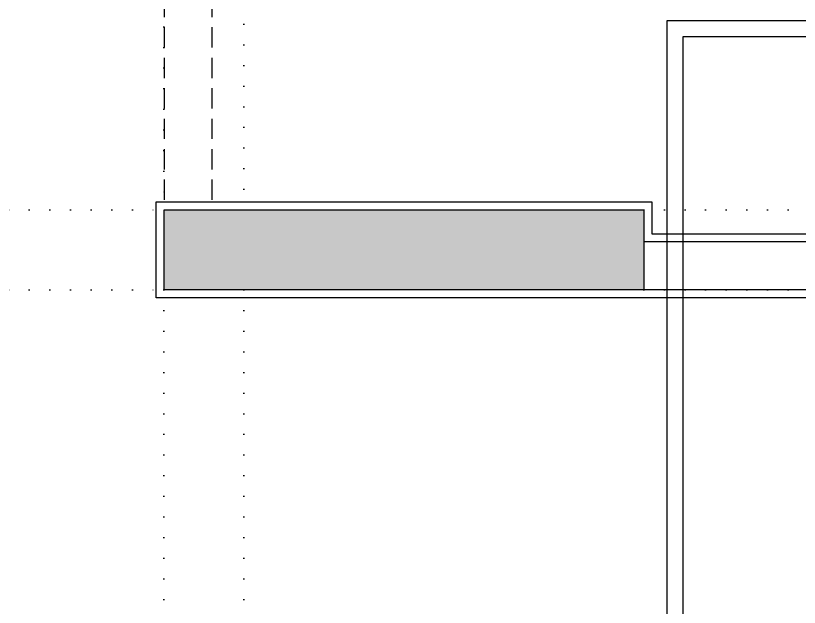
# Model space of a CAD drawing. Header units: inches. Extents: x 21 to 38546, y 13 to 15001.
# Drawn here: x 5295.4 to 5540.3, y 1537.8 to 1722.8 of the extents above; entities that cross this region are included whole.
import ezdxf

# ---------------------------------------------------------------- set-up
doc = ezdxf.new("R2010")
doc.units = ezdxf.units.IN
doc.header["$MEASUREMENT"] = 0
doc.linetypes.add('DOT', pattern=[6.35, 0, -6.35])
doc.linetypes.add('HIDDEN', pattern=[9.525, 6.35, -3.175])
doc.layers.add('pex_boru_dönüş', color=5, linetype='Continuous')
doc.layers.add('pex_boru_gidiş', color=1, linetype='Continuous')
for name, color, linetype, lineweight in [('Z_MİM_-KM-BEAM-RAY', 8, 'DOT', 25), ('Z_MİM_-KM-PATTERN-STRC', 8, 'Continuous', 25), ('Z_MİM_-KM-STRC-CONCRETE', 8, 'Continuous', 25), ('Z_MİM_-KM-WALL-PL', 8, 'Continuous', 25), ('Z_MİM_-KM-WALL-PLASTER', 8, 'Continuous', 25), ('Z_MİM_-KM-WALL-RAY', 8, 'HIDDEN', 25)]:
    doc.layers.add(name, color=color, linetype=linetype, lineweight=lineweight)

# ---------------------------------------------------------------- blocks, each defined once
blk = doc.blocks.new('-KM_Kolon_ZK')
at = {"layer": 'Z_MİM_-KM-PATTERN-STRC'}
blk.add_hatch(color=256, dxfattribs=at).paths.add_polyline_path([(2010, 680), (2160, 680), (2160, 655), (2010, 655)], flags=0)
at = {"layer": 'Z_MİM_-KM-STRC-CONCRETE'}
blk.add_lwpolyline([(2010, 680), (2160, 680), (2160, 655), (2010, 655)], close=True, dxfattribs=at)
blk = doc.blocks.new('-KM_Kiriş İzi_ZK')
at = {"layer": 'Z_MİM_-KM-BEAM-RAY'}
for p, q in [((2010, 905), (2010, 680)), ((2035, 880), (2035, 680)), ((1310, 680), (2010, 680)), ((2160, 680), (2665, 680)), ((1310, 655), (2010, 655)), ((2010, 655), (2010, 370)), ((2035, 655), (2035, 370)), ((2160, 655), (2665, 655))]:
    blk.add_line(p, q, dxfattribs=at)

msp = doc.modelspace()

# ---------------------------------------------------------------- linework, layer by layer
at = {"layer": 'pex_boru_dönüş'}
msp.add_lwpolyline([(6327.98, 1648.13), (6327.98, 1721.23), (5498.88, 1721.23), (5498.88, 1014.26), (5386.53, 1014.26), (5386.53, 1089.78)], dxfattribs=at)
at = {"layer": 'pex_boru_gidiş'}
msp.add_lwpolyline([(6322.98, 1655.13), (6322.98, 1716.23), (5503.88, 1716.23), (5503.88, 1014.26), (5386.53, 1014.26), (5386.53, 1084.78)], dxfattribs=at)
at = {"layer": 'Z_MİM_-KM-WALL-PL'}
for points in [[(5746.76, 1652.08), (5491.76, 1652.08)], [(5746.76, 1637.08), (5491.76, 1637.08)]]:
    msp.add_lwpolyline(points, dxfattribs=at)
at = {"layer": 'Z_MİM_-KM-WALL-PLASTER'}
msp.add_lwpolyline([(5344.26, 1354.58), (5369.26, 1354.58), (5369.26, 1004.58), (5744.26, 1004.58), (5744.26, 1634.58), (5339.26, 1634.58), (5339.26, 1664.58), (5494.26, 1664.58), (5494.26, 1654.58), (5744.26, 1654.58), (5744.26, 1664.59), (6814.26, 1664.58)], dxfattribs=at)
at = {"layer": 'Z_MİM_-KM-WALL-RAY'}
for p, q in [((5341.76, 1862.08), (5341.76, 1662.08)), ((5356.76, 1862.08), (5356.76, 1662.08))]:
    msp.add_line(p, q, dxfattribs=at)

# ---------------------------------------------------------------- block references
at = {"layer": 'Z_MİM_-KM-BEAM-RAY'}
msp.add_blockref('-KM_Kiriş İzi_ZK', (3331.71, 982.08), dxfattribs=at)
at = {"layer": 'Z_MİM_-KM-STRC-CONCRETE'}
msp.add_blockref('-KM_Kolon_ZK', (3331.76, 982.08), dxfattribs=at)

doc.saveas('drawing.dxf')
